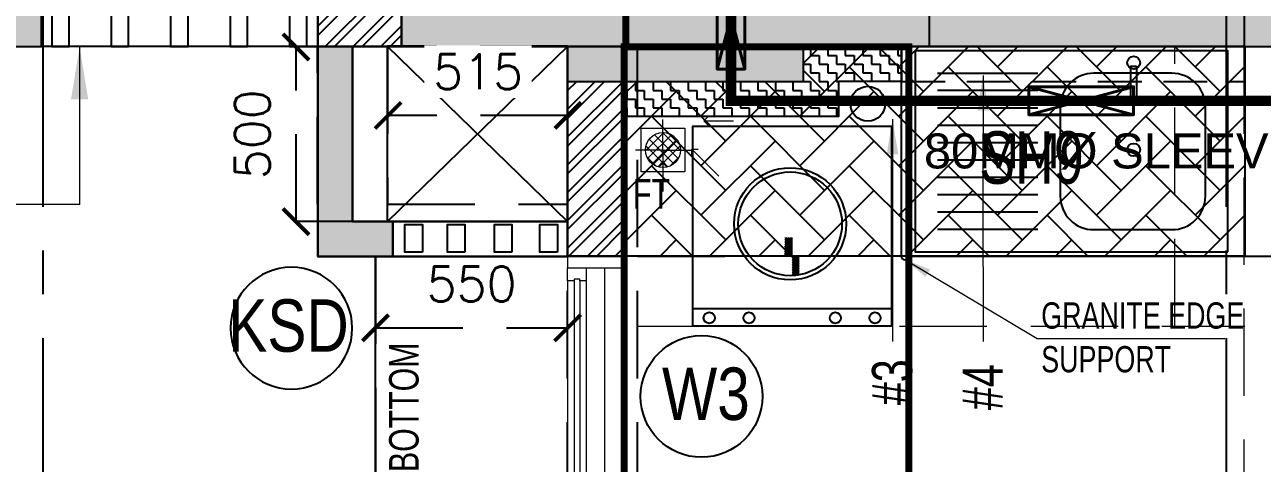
# Model space of a CAD drawing. Header units: millimetres. Extents: x 1135099 to 1230264, y -5736945 to -5695799.
# Drawn here: x 1199203 to 1202743, y -5709291 to -5708037 of the extents above; entities that cross this region are included whole.
import ezdxf
from ezdxf.enums import TextEntityAlignment as Align

# ---------------------------------------------------------------- set-up
doc = ezdxf.new("R2010")
doc.units = ezdxf.units.MM
doc.header["$LTSCALE"] = 1000
doc.header["$MEASUREMENT"] = 0
for name, pattern in [('2BHK-A - BACK$1$AUDIT_D_120904163729-0', [0]), ('2BHK-A - BACK$1$HIDDEN', [0.375, 0.25, -0.125]), ('AUDIT_D_120904163729-0', [0]), ('T8 - TYPICAL FLOOR CORE$0$HIDDEN', [0.375, 0.25, -0.125]), ('T8(T9 IS SIMILAR) - DIMENSION & TEXTING$0$( Hidden )', [0.375, 0.25, -0.125]), ('T8(T9 IS SIMILAR) - DIMENSION & TEXTING$0$1', [0]), ('T8(T9 IS SIMILAR) - DIMENSION & TEXTING$0$HIDDEN', [0.375, 0.25, -0.125]), ('T8(T9 IS SIMILAR) - DIMENSION & TEXTING$1$AUDIT_D_120904163729-0', [0]), ('T8(T9 IS SIMILAR)$0$$0$HIDDEN', [0.375, 0.25, -0.125]), ('T8(T9 IS SIMILAR)$0$HIDDEN', [0.375, 0.25, -0.125]), ('T8_REFUGE COLUMNS$0$CENTER2', [1.125, 0.75, -0.125, 0.125, -0.125])]:
    doc.linetypes.add(name, pattern=pattern)
doc.layers.get('0').update_dxf_attribs({"linetype": 'AUDIT_D_120904163729-0'})
for name, color, linetype in [('2BHK-A - BACK$0$$0$A-Elev Feature-Chajja', 13, 'Continuous'), ('2BHK-A - BACK$0$$0$CUT-OUT', 49, 'Continuous'), ('2BHK-A - BACK$0$a-KIT FIX', 251, 'Continuous'), ('2BHK-A - BACK$0$A-SERVICES CUTOUT', 8, 'Continuous'), ('2BHK-A - BACK$0$LEDGE WALL', 5, 'Continuous'), ('2BHK-A - BACK$1$A-DECK SUNK 125', 8, 'Continuous'), ('2BHK-A - BACK$1$A-HATCH -160', 251, '2BHK-A - BACK$1$AUDIT_D_120904163729-0'), ('2BHK-A - BACK$1$a-tile drop', 3, 'Continuous'), ('2BHK-A - BACK$1$APT PLANS-typ$0$TILEDROP', 3, 'Continuous'), ('2BHK-A - BACK$1$CUT-OUT', 49, 'Continuous'), ('T8 - TYPICAL FLOOR CORE$0$A-DIMENSIONS', 2, 'T8 - TYPICAL FLOOR CORE$0$HIDDEN'), ('T8 - TYPICAL FLOOR CORE$0$A-SLAB SUNK-AC LEDGES', 251, 'T8 - TYPICAL FLOOR CORE$0$HIDDEN'), ('T8(T9 IS SIMILAR) - DIMENSION & TEXTING$0$A-DIMENSIONS', 2, 'T8(T9 IS SIMILAR) - DIMENSION & TEXTING$0$HIDDEN'), ('T8(T9 IS SIMILAR) - DIMENSION & TEXTING$0$A-FIRE FIGHTING', 7, 'T8(T9 IS SIMILAR) - DIMENSION & TEXTING$1$AUDIT_D_120904163729-0'), ('T8(T9 IS SIMILAR) - DIMENSION & TEXTING$1$a-window-no', 125, 'Continuous'), ('T8(T9 IS SIMILAR)$0$S-BEAM', 20, 'T8(T9 IS SIMILAR)$0$$0$HIDDEN'), ('T8_REFUGE COLUMNS$0$A-CENTERLINE', 193, 'T8_REFUGE COLUMNS$0$CENTER2'), ('T8_REFUGE COLUMNS$0$A-SHEAR WALL THICKENING', 3, 'Continuous'), ('T8_REFUGE COLUMNS$1$A-RCC COLS', 3, 'Continuous'), ('T8_TYPICAL COLUMNS$0$A-RCC COLS', 3, 'Continuous'), ('T8_TYPICAL COLUMNS$0$A-SHEAR WALL THICKENING', 3, 'Continuous')]:
    doc.layers.add(name, color=color, linetype=linetype)
for name, color, linetype, lineweight in [('2BHK-A - BACK$0$$0$A-WALL- 160', 6, 'Continuous', 30), ('2BHK-A - BACK$1$$0$a-TOI-fixtures', 251, 'Continuous', 0), ('2BHK-A - BACK$1$a-TOI-fixtures', 251, 'Continuous', 0), ('2BHK-A - BACK$1$A-WALL- 160', 6, 'Continuous', 30), ('2BHK-A - BACK$1$Window', 4, 'Continuous', 20), ('T8(T9 IS SIMILAR) - DIMENSION & TEXTING$0$T8 - TYPICAL FLOOR CORE$0$$1$a-Text', 4, 'Continuous', 0), ('T8(T9 IS SIMILAR) - DIMENSION & TEXTING$0$T8 - TYPICAL FLOOR CORE$0$a-Text', 4, 'Continuous', 0), ('T8(T9 IS SIMILAR) - DIMENSION & TEXTING$0$U-IPD-WS-FIRE', 1, 'Continuous', 40), ('T8(T9 IS SIMILAR) - DIMENSION & TEXTING$0$U-IPD-WS-TEXT', 7, 'Continuous', 0), ('T8(T9 IS SIMILAR) - DIMENSION & TEXTING$1$R0-18-10-2014-T1-1st Podium Floor Plan$0$Text', 2, 'Continuous', 0), ('T8(T9 IS SIMILAR)$0$D&W', 8, 'Continuous', 25), ('T8(T9 IS SIMILAR)$0$SCPL BEAM', 191, 'T8(T9 IS SIMILAR)$0$$0$HIDDEN', 13)]:
    doc.layers.add(name, color=color, linetype=linetype, lineweight=lineweight)
doc.layers.add('A-RERA CARPET AREA', color=30, linetype='Continuous', plot=False)
for name, color, linetype, lineweight, true_color in [('T8(T9 IS SIMILAR) - DIMENSION & TEXTING$0$U-IPD-SP-SLEV-80', 7, 'T8(T9 IS SIMILAR) - DIMENSION & TEXTING$0$1', 40, 0x10d54b), ('T8_REFUGE COLUMNS$1$COL-HATCH', 7, 'Continuous', 25, 0xa3a3a3), ('T8_TYPICAL COLUMNS$0$$0$COL-HATCH', 7, 'Continuous', 25, 0xa3a3a3)]:
    doc.layers.add(name, color=color, linetype=linetype, lineweight=lineweight, true_color=true_color)
doc.styles.add('2BHK-A - BACK$1$Romans 1', font='romans.shx', dxfattribs={"height": 100})
doc.styles.add('T8 - TYPICAL FLOOR CORE$0$Romans 1', font='romans.shx', dxfattribs={"height": 100})
doc.styles.add('T8(T9 IS SIMILAR) - DIMENSION & TEXTING$0$arial', font='sanss___.ttf')
doc.styles.add('T8(T9 IS SIMILAR) - DIMENSION & TEXTING$0$Romans 1', font='romans.shx', dxfattribs={"height": 100})
doc.styles.add('T8(T9 IS SIMILAR) - DIMENSION & TEXTING$0$T8 - TYPICAL FLOOR CORE$0$$1$ARIAL ARROW', font='swisscl.ttf')
doc.styles.add('T8(T9 IS SIMILAR) - DIMENSION & TEXTING$0$T8 - TYPICAL FLOOR CORE$0$ARIAL ARROW', font='swisscl.ttf')
doc.styles.add('T8(T9 IS SIMILAR) - DIMENSION & TEXTING$1$ARIAL ARROW', font='swisscl.ttf')
doc.styles.add('T8(T9 IS SIMILAR) - DIMENSION & TEXTING$1$LODHA STANDERD', font='sanss___.ttf')
doc.styles.add('T8(T9 IS SIMILAR) - DIMENSION & TEXTING$1$Tahoma', font='tahoma.ttf')
doc.dimstyles.new('2BHK-A - BACK$1$ALPINE S', dxfattribs={"dimscale": 0, "dimtxt": 100, "dimasz": 75, "dimexe": 0, "dimexo": 0, "dimgap": 75, "dimtad": 1, "dimdec": 0, "dimzin": 0, "dimdsep": 46, "dimtxsty": '2BHK-A - BACK$1$Romans 1', "dimblk": '2BHK-A - BACK$1$_ArchTick', "dimcen": 0.09, "dimclrd": 256, "dimclre": 256, "dimclrt": 7, "dimadec": 0, "dimazin": 0, "dimtfac": 1, "dimtdec": 0, "dimtofl": 0, "dimtmove": 1, "dimatfit": 0, "dimldrblk": '2BHK-A - BACK$1$_Open90', "dimfxl": 1, "dimtolj": 1, "dimtzin": 0, "dimarcsym": 0})
doc.dimstyles.new('T8 - TYPICAL FLOOR CORE$0$ALPINE S', dxfattribs={"dimscale": 0, "dimtxt": 100, "dimasz": 75, "dimexe": 0, "dimexo": 0, "dimgap": 75, "dimtad": 1, "dimdec": 0, "dimzin": 0, "dimdsep": 46, "dimtxsty": 'T8 - TYPICAL FLOOR CORE$0$Romans 1', "dimblk": 'T8 - TYPICAL FLOOR CORE$0$_ArchTick', "dimcen": 0.09, "dimclrd": 256, "dimclre": 256, "dimclrt": 7, "dimadec": 0, "dimazin": 0, "dimtfac": 1, "dimtdec": 0, "dimtofl": 0, "dimtmove": 1, "dimatfit": 0, "dimldrblk": 'T8 - TYPICAL FLOOR CORE$0$_Open90', "dimfxl": 1, "dimtolj": 1, "dimtzin": 0, "dimarcsym": 0})
doc.dimstyles.new('T8(T9 IS SIMILAR) - DIMENSION & TEXTING$0$ALPINE S', dxfattribs={"dimscale": 0, "dimtxt": 100, "dimasz": 75, "dimexe": 0, "dimexo": 0, "dimgap": 75, "dimtad": 1, "dimdec": 0, "dimzin": 0, "dimdsep": 46, "dimtxsty": 'T8(T9 IS SIMILAR) - DIMENSION & TEXTING$0$Romans 1', "dimblk": 'T8(T9 IS SIMILAR) - DIMENSION & TEXTING$0$_ArchTick', "dimcen": 0.09, "dimclrd": 256, "dimclre": 256, "dimclrt": 7, "dimadec": 0, "dimazin": 0, "dimtfac": 1, "dimtdec": 0, "dimtofl": 0, "dimtmove": 1, "dimatfit": 0, "dimldrblk": 'T8(T9 IS SIMILAR) - DIMENSION & TEXTING$0$_Open90', "dimfxl": 1, "dimtolj": 1, "dimtzin": 0, "dimarcsym": 0})
doc.dimstyles.new('T8(T9 IS SIMILAR) - DIMENSION & TEXTING$1$SAMATA STD', dxfattribs={"dimtxt": 100, "dimasz": 50, "dimexe": 50, "dimexo": 50, "dimgap": 10, "dimtad": 0, "dimdec": 0, "dimrnd": 5, "dimzin": 0, "dimdsep": 46, "dimtxsty": 'T8(T9 IS SIMILAR) - DIMENSION & TEXTING$1$Tahoma', "dimblk": 'T8(T9 IS SIMILAR) - DIMENSION & TEXTING$1$_Origin2', "dimcen": -50, "dimdle": 50, "dimclrd": 7, "dimclre": 7, "dimclrt": 7, "dimadec": 0, "dimazin": 0, "dimtfac": 1, "dimtdec": 0, "dimtmove": 1, "dimatfit": 3, "dimfxl": 150, "dimtfill": 1, "dimtolj": 1, "dimtzin": 0, "dimlwd": -1, "dimlwe": -1, "dimarcsym": 0})

# ---------------------------------------------------------------- blocks, each defined once
blk = doc.blocks.new('T8(T9 IS SIMILAR) - DIMENSION & TEXTING$1$_Origin2')
at = {"color": 0, "linetype": 'ByBlock', "lineweight": -2}
blk.add_line((-0.5, 0), (-1, 0), dxfattribs=at)
for radius in [0.5, 0.25]:
    blk.add_circle((0, 0), radius, dxfattribs=at)
blk = doc.blocks.new('T8(T9 IS SIMILAR) - DIMENSION & TEXTING$1$WINDOW TAG')
at = {"layer": 'T8(T9 IS SIMILAR) - DIMENSION & TEXTING$1$a-window-no'}
blk.add_circle((0, 0), 174.1, dxfattribs=at)
at = {"layer": 'T8(T9 IS SIMILAR) - DIMENSION & TEXTING$1$a-window-no', "style": 'T8(T9 IS SIMILAR) - DIMENSION & TEXTING$1$LODHA STANDERD'}
blk.add_attdef('WINDOW', text='', height=150, dxfattribs=at).set_placement((11.3, 2.8), align=Align.MIDDLE_CENTER)
blk = doc.blocks.new('T8(T9 IS SIMILAR) - DIMENSION & TEXTING$0$A$C7A147FD6')
at = {"layer": 'T8(T9 IS SIMILAR) - DIMENSION & TEXTING$0$U-IPD-SP-SLEV-80', "elevation": -1.3}
for points in [[(-6189.3, 7509.9), (-6189.3, 7209.9), (-6269.3, 7209.9), (-6269.3, 7509.9), (-6189.3, 7509.9), (-6269.3, 7209.9), (-6189.3, 7209.9), (-6269.3, 7509.9)], [(-5077.7, 7079.2), (-5377.7, 7079.2), (-5377.7, 7159.2), (-5077.7, 7159.2), (-5077.7, 7079.2), (-5377.7, 7159.2), (-5377.7, 7079.2), (-5077.7, 7159.2)]]:
    blk.add_lwpolyline(points, dxfattribs=at)
at = {"layer": 'T8(T9 IS SIMILAR) - DIMENSION & TEXTING$0$U-IPD-WS-FIRE', "color": 220, "linetype": 'T8(T9 IS SIMILAR) - DIMENSION & TEXTING$0$( Hidden )', "ltscale": 2, "true_color": 0xf529da, "const_width": 30, "elevation": -1.3}
blk.add_lwpolyline([(-7776.2, 12094.8), (-8038.3, 12094.8), (-8038.3, 10255), (-6390.9, 10255), (-6229.3, 10255), (-6229.3, 8762.3), (-6229.3, 7119.2), (-2302, 7119.2), (-2302, 1112.5)], dxfattribs=at)
at = {"layer": 'T8(T9 IS SIMILAR) - DIMENSION & TEXTING$0$U-IPD-WS-TEXT', "insert": (-5677.4, 7025.7, 0.1), "char_height": 100, "attachment_point": 1, "rotation": 359.9999, "style": 'T8(T9 IS SIMILAR) - DIMENSION & TEXTING$0$arial'}
blk.add_mtext_dynamic_manual_height_columns('80MM%%C SLEEVE', width=1876.047, gutter_width=0.75, heights=[0], dxfattribs=at)
blk = doc.blocks.new('T8(T9 IS SIMILAR) - DIMENSION & TEXTING$0$_ArchTick')
at = {"color": 0, "linetype": 'ByBlock', "const_width": 0.15}
blk.add_lwpolyline([(-0.5, -0.5), (0.5, 0.5)], dxfattribs=at)
blk = doc.blocks.new('*D327')
at = {"layer": 'T8(T9 IS SIMILAR) - DIMENSION & TEXTING$0$A-DIMENSIONS', "linetype": 'T8(T9 IS SIMILAR) - DIMENSION & TEXTING$0$HIDDEN', "lineweight": -2, "transparency": 16777216}
blk.add_line((1200242, -5708297), (1200242, -5708296.7), dxfattribs=at)
at = {"layer": 'T8(T9 IS SIMILAR) - DIMENSION & TEXTING$0$A-DIMENSIONS', "lineweight": -2, "transparency": 16777216}
blk.add_line((1200756.7, -5708296.7), (1200242, -5708296.7), dxfattribs=at)
at = {"layer": 'T8(T9 IS SIMILAR) - DIMENSION & TEXTING$0$A-DIMENSIONS', "linetype": 'ByBlock', "lineweight": -2, "transparency": 16777216, "xscale": 75, "yscale": 75, "zscale": 75, "rotation": 180}
blk.add_blockref('T8(T9 IS SIMILAR) - DIMENSION & TEXTING$0$_ArchTick', (1200242, -5708296.7), dxfattribs=at)
at = {"layer": 'T8(T9 IS SIMILAR) - DIMENSION & TEXTING$0$A-DIMENSIONS', "linetype": 'ByBlock', "lineweight": -2, "transparency": 16777216, "xscale": 75, "yscale": 75, "zscale": 75}
blk.add_blockref('T8(T9 IS SIMILAR) - DIMENSION & TEXTING$0$_ArchTick', (1200756.7, -5708296.7), dxfattribs=at)
at = {"layer": 'T8(T9 IS SIMILAR) - DIMENSION & TEXTING$0$A-DIMENSIONS', "color": 7, "linetype": 'ByBlock', "transparency": 16777216, "insert": (1200499.4, -5708171.7), "char_height": 100, "attachment_point": 5, "style": 'T8(T9 IS SIMILAR) - DIMENSION & TEXTING$0$Romans 1', "bg_fill": 3, "box_fill_scale": 1.25, "bg_fill_color": 256, "bg_fill_true_color": 13158600, "bg_fill_transparency": 0}
blk.add_mtext('\\A1;515', dxfattribs=at)
blk = doc.blocks.new('T8(T9 IS SIMILAR) - DIMENSION & TEXTING$0$_Open90')
at = {"color": 0, "linetype": 'ByBlock', "lineweight": -2}
for p, q in [((-0.5, 0.5), (0, 0)), ((0, 0), (-1, 0)), ((0, 0), (-0.5, -0.5))]:
    blk.add_line(p, q, dxfattribs=at)
blk = doc.blocks.new('*D328')
at = {"layer": 'T8(T9 IS SIMILAR) - DIMENSION & TEXTING$0$A-DIMENSIONS', "linetype": 'T8(T9 IS SIMILAR) - DIMENSION & TEXTING$0$HIDDEN', "lineweight": -2, "transparency": 16777216}
for p, q in [((1200142, -5708100.9), (1199978.7, -5708100.9)), ((1200142, -5708600.5), (1199978.7, -5708600.5))]:
    blk.add_line(p, q, dxfattribs=at)
at = {"layer": 'T8(T9 IS SIMILAR) - DIMENSION & TEXTING$0$A-DIMENSIONS', "lineweight": -2, "transparency": 16777216}
blk.add_line((1199978.7, -5708600.5), (1199978.7, -5708100.9), dxfattribs=at)
at = {"layer": 'T8(T9 IS SIMILAR) - DIMENSION & TEXTING$0$A-DIMENSIONS', "linetype": 'ByBlock', "lineweight": -2, "transparency": 16777216, "xscale": 75, "yscale": 75, "zscale": 75}
for p, rotation in [((1199978.7, -5708100.9), 90), ((1199978.7, -5708600.5), 270)]:
    blk.add_blockref('T8(T9 IS SIMILAR) - DIMENSION & TEXTING$0$_ArchTick', p, dxfattribs=dict(at, rotation=rotation))
at = {"layer": 'T8(T9 IS SIMILAR) - DIMENSION & TEXTING$0$A-DIMENSIONS', "color": 7, "linetype": 'ByBlock', "transparency": 16777216, "insert": (1199853.7, -5708350.7), "char_height": 100, "attachment_point": 5, "rotation": 90, "style": 'T8(T9 IS SIMILAR) - DIMENSION & TEXTING$0$Romans 1', "bg_fill": 3, "box_fill_scale": 1.25, "bg_fill_color": 256, "bg_fill_true_color": 13158600, "bg_fill_transparency": 0}
blk.add_mtext('\\A1;500', dxfattribs=at)
blk = doc.blocks.new('T8_REFUGE COLUMNS$0$A$C277F3394')
at = {"layer": 'T8_REFUGE COLUMNS$0$A-SHEAR WALL THICKENING', "linetype": 'ByBlock', "true_color": 0xa3a3a3}
h = blk.add_hatch(color=253, dxfattribs=at)
h.dxf.hatch_style = 1
h.paths.add_polyline_path([(-4335.5, 11025.2), (-3660.5, 11025.2), (-3660.5, 11125.2), (-4335.5, 11125.2)])
at = {"layer": 'T8_REFUGE COLUMNS$0$A-SHEAR WALL THICKENING', "linetype": 'ByBlock'}
blk.add_lwpolyline([(-4335.5, 11025.2), (-3660.5, 11025.2), (-3660.5, 11125.2), (-4335.5, 11125.2)], close=True, dxfattribs=at)
blk = doc.blocks.new('T8_REFUGE COLUMNS$0$A$C46A13422')
at = {"layer": 'T8_REFUGE COLUMNS$0$A-SHEAR WALL THICKENING', "linetype": 'ByBlock'}
blk.add_blockref('T8_REFUGE COLUMNS$0$A$C277F3394', (-5609.8, -7500), dxfattribs=at)
blk = doc.blocks.new('T8_REFUGE COLUMNS')
at = {"layer": 'T8_REFUGE COLUMNS$1$COL-HATCH', "linetype": 'ByBlock'}
h = blk.add_hatch(color=256, dxfattribs=at)
h.dxf.hatch_style = 1
h.paths.add_polyline_path([(1202942.1, -5706299.9), (1202692.1, -5706299.9), (1202692.1, -5708099.9), (1202942.1, -5708099.9)])
h = blk.add_hatch(color=256, dxfattribs=at)
h.dxf.hatch_style = 1
h.paths.add_polyline_path([(1196642.1, -5708099.9), (1199252.1, -5708099.9), (1199252.1, -5707849.9), (1196642.1, -5707849.9)])
h = blk.add_hatch(color=256, dxfattribs=at)
h.dxf.hatch_style = 1
h.paths.add_polyline_path([(1200282, -5708099.9), (1201792, -5708099.9), (1201792, -5707849.9), (1200282, -5707849.9)])
at = {"layer": 'T8_REFUGE COLUMNS$0$A-CENTERLINE'}
for p, q in [((1199257.1, -5728808.5), (1199257.1, -5698299.6)), ((1202642.1, -5728808.5), (1202642.1, -5698573.6))]:
    blk.add_line(p, q, dxfattribs=at)
at = {"layer": 'T8_REFUGE COLUMNS$1$A-RCC COLS', "linetype": 'ByBlock'}
for points in [[(1202942.1, -5706299.9), (1202692.1, -5706299.9), (1202692.1, -5708099.9), (1202942.1, -5708099.9)], [(1196642.1, -5708099.9), (1199252.1, -5708099.9), (1199252.1, -5707849.9), (1196642.1, -5707849.9)], [(1200282, -5708099.9), (1201792, -5708099.9), (1201792, -5707849.9), (1200282, -5707849.9)]]:
    blk.add_lwpolyline(points, close=True, dxfattribs=at)
blk.add_blockref('T8_REFUGE COLUMNS$0$A$C46A13422', (1210702.1, -5711724.9), dxfattribs=at)
blk = doc.blocks.new('T8_TYPICAL COLUMNS$0$A$C277F3394')
at = {"layer": 'T8_TYPICAL COLUMNS$0$A-SHEAR WALL THICKENING', "linetype": 'ByBlock'}
h = blk.add_hatch(color=31, dxfattribs=at)
h.dxf.hatch_style = 1
h.paths.add_polyline_path([(-4335.5, 11025.2), (-3660.5, 11025.2), (-3660.5, 11125.2), (-4335.5, 11125.2)])
blk.add_lwpolyline([(-4335.5, 11025.2), (-3660.5, 11025.2), (-3660.5, 11125.2), (-4335.5, 11125.2)], close=True, dxfattribs=at)
blk = doc.blocks.new('T8_TYPICAL COLUMNS$0$A$C46A13422')
at = {"layer": 'T8_TYPICAL COLUMNS$0$A-SHEAR WALL THICKENING', "linetype": 'ByBlock'}
blk.add_blockref('T8_TYPICAL COLUMNS$0$A$C277F3394', (-5609.8, -7500), dxfattribs=at)
blk = doc.blocks.new('T8_TYPICAL COLUMNS')
at = {"layer": 'T8_TYPICAL COLUMNS$0$$0$COL-HATCH', "linetype": 'ByBlock'}
h = blk.add_hatch(color=256, dxfattribs=at)
h.dxf.hatch_style = 1
h.paths.add_polyline_path([(1200282.2, -5707850.3), (1202692.3, -5707850.3), (1202692.3, -5708100.3), (1200282.2, -5708100.3)])
h.paths.add_polyline_path([(1209852.3, -5708100.3), (1212262.3, -5708100.3), (1212262.3, -5707850.3), (1209852.3, -5707850.3)])
at = {"layer": 'T8_TYPICAL COLUMNS$0$A-RCC COLS', "linetype": 'ByBlock'}
blk.add_lwpolyline([(1200282.2, -5707850.3), (1202692.3, -5707850.3), (1202692.3, -5708100.3), (1200282.2, -5708100.3)], close=True, dxfattribs=at)
for name, p in [('T8_REFUGE COLUMNS', (0, 0)), ('T8_TYPICAL COLUMNS$0$A$C46A13422', (1210702.1, -5711724.9))]:
    blk.add_blockref(name, p, dxfattribs=at)
blk = doc.blocks.new('2BHK-A - BACK$0$1500')
at = {"layer": '2BHK-A - BACK$1$Window', "color": 1, "lineweight": 13}
for p, q in [((1150239, -5694418.8), (1149578.2, -5694418.8)), ((1150239, -5694472.2), (1149578.2, -5694472.2)), ((1149578.2, -5694525.5), (1150276.5, -5694525.5)), ((1150276.5, -5694578.8), (1148842.5, -5694578.8))]:
    blk.add_line(p, q, dxfattribs=at)
at = {"layer": '2BHK-A - BACK$1$Window', "color": 5, "lineweight": 13}
for p, q in [((1150239, -5694437.4), (1149578.2, -5694437.4)), ((1150239, -5694453.6), (1149578.2, -5694453.6))]:
    blk.add_line(p, q, dxfattribs=at)
at = {"layer": '2BHK-A - BACK$1$Window', "color": 4, "lineweight": 13}
for points in [[(1150239, -5694437.4), (1150239, -5694418.8), (1150276.5, -5694418.8), (1150276.5, -5694472.2), (1150239, -5694472.2), (1150239, -5694453.6), (1150243.5, -5694453.6), (1150243.5, -5694437.4)], [(1150309.5, -5694418.8), (1150276.5, -5694418.8), (1150276.5, -5694578.8), (1150309.5, -5694578.8)]]:
    blk.add_lwpolyline(points, close=True, dxfattribs=at)
blk = doc.blocks.new('2BHK-A - BACK$0$SINK1-flat-1')
at = {"color": 0, "linetype": 'ByBlock'}
for p, q in [((-275, -50), (-50, -50)), ((-275, -88.9), (-50, -88.9)), ((-275, -127.8), (-50, -127.8)), ((-275, -166.7), (-50, -166.7)), ((-275, -205.6), (-50, -205.6)), ((-275, -244.4), (-50, -244.4)), ((-275, -283.3), (-50, -283.3)), ((-275, -322.2), (-50, -322.2)), ((-275, -361.1), (-50, -361.1)), ((-50, -400), (-275, -400))]:
    blk.add_line(p, q, dxfattribs=at)
for points in [[(-700, 0), (-700, -450), (0, -450), (0, 0)], [(-495.9, -415.6), (-495.9, -336.1), (-483.1, -336.1), (-483.1, -415.6)]]:
    blk.add_lwpolyline(points, close=True, dxfattribs=at)
blk.add_lwpolyline([(-400, -50), (-575, -50, 0.414214), (-650, -125), (-650, -325, 0.414214), (-575, -400), (-400, -400, 0.414214), (-325, -325), (-325, -125, 0.414214)], format="xyb", close=True, dxfattribs=at)
for centre in [(-489.5, -228.6), (-489.5, -423.6)]:
    blk.add_circle(centre, 14.4, dxfattribs=at)
blk = doc.blocks.new('2BHK-A - BACK$0$WM-flat-1')
at = {"layer": '2BHK-A - BACK$0$a-KIT FIX'}
blk.add_line((-110.3, -114.8), (-680.7, -114.8), dxfattribs=at)
blk.add_lwpolyline([(-680.7, -64.8), (-680.7, -635.2), (-110.3, -635.2), (-110.3, -64.8)], close=True, dxfattribs=at)
for centre, radius in [((-632.6, -87.9), 15.9), ((-519, -87.9), 15.9), ((-272.1, -87.9), 15.9), ((-158.4, -87.9), 15.9), ((-389.9, -356.8), 160.3), ((-389.9, -356.8), 148.3)]:
    blk.add_circle(centre, radius, dxfattribs=at)
blk = doc.blocks.new('2BHK-A - BACK$1$$0$Type-A-First Floor Plan-bottom-up$0$FLOOR TRAP-flat-6')
h = blk.add_hatch()
h.set_pattern_fill('ACET-2D-_USER', color=0, scale=20, angle=45, style=0, double=1, pattern_type=0)
h.set_pattern_definition([(45, (-789896.981, 5385770.066), (-14.142135624, 14.142135624), []), (135, (-789896.981, 5385770.066), (-14.142135624, -14.142135624), [])])
edge = h.paths.add_edge_path()
edge.add_arc((150, 150), 50, 0, 360)
at = {"color": 0}
for q in [(150, 228.6), (67.6, 150), (237.4, 150), (150, 63.6)]:
    blk.add_line((150, 150), q, dxfattribs=at)
blk.add_lwpolyline([(87.5, 212.5), (212.5, 212.5), (212.5, 87.5), (87.5, 87.5)], close=True, dxfattribs=at)
blk.add_circle((150, 150), 50, dxfattribs=at)
blk = doc.blocks.new('2BHK-A - BACK$1$TILE DROP -x')
at = {"layer": '2BHK-A - BACK$1$APT PLANS-typ$0$TILEDROP'}
h = blk.add_hatch(dxfattribs=at)
h.set_pattern_fill('ACET-2D-ANSI31', color=8, scale=27, angle=90, style=0)
h.set_pattern_definition([(135, (583590.9237, -2384968.1492), (-2.3864853865, -2.3864853865), [])])
h.paths.add_polyline_path([(-58303, -19205.9), (-58303, -19151.2), (-58284.2, -19151.2), (-58284.2, -19205.9)])
edge = h.paths.add_edge_path()
edge.add_line((-58303, -19258.5), (-58323.9, -19258.5))
edge.add_line((-58303, -19205.9), (-58303, -19258.5))
edge.add_line((-58323.7, -19205.9), (-58303, -19205.9))
edge.add_line((-58323.7, -19258.5), (-58323.7, -19205.9))
at = {"layer": '2BHK-A - BACK$1$APT PLANS-typ$0$TILEDROP', "color": 1}
blk.add_line((-58252, -19205.9), (-58336, -19205.9), dxfattribs=at)
at = {"layer": '2BHK-A - BACK$1$APT PLANS-typ$0$TILEDROP', "color": 20, "const_width": 3}
for points in [[(-58284.2, -19205.9), (-58284.2, -19151.2)], [(-58303, -19258.5), (-58303, -19205.9)], [(-58303, -19205.9), (-58284.2, -19205.9)]]:
    blk.add_lwpolyline(points, dxfattribs=at)
blk = doc.blocks.new('2BHK-A - BACK$1$_ArchTick')
at = {"color": 0, "linetype": 'ByBlock', "const_width": 0.15}
blk.add_lwpolyline([(-0.5, -0.5), (0.5, 0.5)], dxfattribs=at)
blk = doc.blocks.new('2BHK-A - BACK$1$_Open90')
at = {"color": 0, "linetype": 'ByBlock', "lineweight": -2}
for p, q in [((0, 0), (-1, 0)), ((-0.5, 0.5), (0, 0)), ((0, 0), (-0.5, -0.5))]:
    blk.add_line(p, q, dxfattribs=at)
blk = doc.blocks.new('T8 - TYPICAL FLOOR CORE$0$_ArchTick')
at = {"color": 0, "linetype": 'ByBlock', "const_width": 0.15}
blk.add_lwpolyline([(-0.5, -0.5), (0.5, 0.5)], dxfattribs=at)
blk = doc.blocks.new('*D857')
at = {"layer": 'T8 - TYPICAL FLOOR CORE$0$A-DIMENSIONS', "linetype": 'T8 - TYPICAL FLOOR CORE$0$HIDDEN', "lineweight": -2, "transparency": 16777216}
for p, q in [((1200207.4, -5708940.3), (1200207.4, -5708904.3)), ((1200757.1, -5708940.3), (1200757.1, -5708904.3))]:
    blk.add_line(p, q, dxfattribs=at)
at = {"layer": 'T8 - TYPICAL FLOOR CORE$0$A-DIMENSIONS', "lineweight": -2, "transparency": 16777216}
blk.add_line((1200207.4, -5708904.3), (1200757.1, -5708904.3), dxfattribs=at)
at = {"layer": 'T8 - TYPICAL FLOOR CORE$0$A-DIMENSIONS', "linetype": 'ByBlock', "lineweight": -2, "transparency": 16777216, "xscale": 75, "yscale": 75, "zscale": 75, "rotation": 180}
blk.add_blockref('T8 - TYPICAL FLOOR CORE$0$_ArchTick', (1200207.4, -5708904.3), dxfattribs=at)
at = {"layer": 'T8 - TYPICAL FLOOR CORE$0$A-DIMENSIONS', "linetype": 'ByBlock', "lineweight": -2, "transparency": 16777216, "xscale": 75, "yscale": 75, "zscale": 75}
blk.add_blockref('T8 - TYPICAL FLOOR CORE$0$_ArchTick', (1200757.1, -5708904.3), dxfattribs=at)
at = {"layer": 'T8 - TYPICAL FLOOR CORE$0$A-DIMENSIONS', "color": 7, "linetype": 'ByBlock', "transparency": 16777216, "insert": (1200482.3, -5708779.3), "char_height": 100, "attachment_point": 5, "style": 'T8 - TYPICAL FLOOR CORE$0$Romans 1'}
blk.add_mtext('\\A1;550', dxfattribs=at)
blk = doc.blocks.new('T8 - TYPICAL FLOOR CORE$0$_Open90')
at = {"color": 0, "linetype": 'ByBlock', "lineweight": -2}
for p, q in [((-0.5, 0.5), (0, 0)), ((0, 0), (-1, 0)), ((0, 0), (-0.5, -0.5))]:
    blk.add_line(p, q, dxfattribs=at)
blk = doc.blocks.new('T8(T9 IS SIMILAR) - DIMENSION & TEXTING')
at = {"layer": 'T8(T9 IS SIMILAR) - DIMENSION & TEXTING$0$A-FIRE FIGHTING', "linetype": 'ByBlock'}
blk.add_blockref('T8(T9 IS SIMILAR) - DIMENSION & TEXTING$0$A$C7A147FD6', (1207452.3, -5715374), dxfattribs=at)
at = {"layer": 'T8(T9 IS SIMILAR) - DIMENSION & TEXTING$1$a-window-no'}
ref = blk.add_blockref('T8(T9 IS SIMILAR) - DIMENSION & TEXTING$1$WINDOW TAG', (1199965.5, -5708905.1), dxfattribs=dict(at, xscale=-1))
ref.add_attrib('WINDOW', 'KSD', dxfattribs={"height": 150, "style": 'T8(T9 IS SIMILAR) - DIMENSION & TEXTING$1$LODHA STANDERD', "width": 0.8}).set_placement((1199957.1, -5708897.6), align=Align.MIDDLE_CENTER)
ref = blk.add_blockref('T8(T9 IS SIMILAR) - DIMENSION & TEXTING$1$WINDOW TAG', (1201138.6, -5709100.2), dxfattribs=at)
ref.add_attrib('WINDOW', 'W3', dxfattribs={"height": 150, "style": 'T8(T9 IS SIMILAR) - DIMENSION & TEXTING$1$LODHA STANDERD', "width": 0.8}).set_placement((1201151.2, -5709092.7), align=Align.MIDDLE_CENTER)
at = {"layer": 'T8(T9 IS SIMILAR) - DIMENSION & TEXTING$0$T8 - TYPICAL FLOOR CORE$0$$1$a-Text', "style": 'T8(T9 IS SIMILAR) - DIMENSION & TEXTING$0$T8 - TYPICAL FLOOR CORE$0$$1$ARIAL ARROW'}
blk.add_text('SERV. SLAB @BEAM BOTTOM', height=84.375, rotation=90, dxfattribs=at).set_placement((1200329.3, -5710202.1, 0))
at = {"layer": 'T8(T9 IS SIMILAR) - DIMENSION & TEXTING$0$T8 - TYPICAL FLOOR CORE$0$a-Text', "linetype": 'ByBlock', "insert": (1202232.1, -5708494.3, 0), "char_height": 150, "width": 3499.366, "attachment_point": 9, "style": 'T8(T9 IS SIMILAR) - DIMENSION & TEXTING$0$T8 - TYPICAL FLOOR CORE$0$ARIAL ARROW'}
blk.add_mtext('SH9', dxfattribs=at)
at = {"layer": 'T8(T9 IS SIMILAR) - DIMENSION & TEXTING$1$R0-18-10-2014-T1-1st Podium Floor Plan$0$Text', "linetype": 'ByBlock', "style": 'T8(T9 IS SIMILAR) - DIMENSION & TEXTING$1$ARIAL ARROW'}
blk.add_text('FT', height=85, dxfattribs=at).set_placement((1200942.5, -5708563.2))
at = {"layer": 'T8(T9 IS SIMILAR) - DIMENSION & TEXTING$1$R0-18-10-2014-T1-1st Podium Floor Plan$0$Text', "insert": (1202110.5, -5709032.5, 0.6), "char_height": 75, "width": 587.053, "attachment_point": 7, "style": 'T8(T9 IS SIMILAR) - DIMENSION & TEXTING$1$ARIAL ARROW'}
blk.add_mtext('GRANITE EDGE SUPPORT', dxfattribs=at)
at = {"layer": 'T8(T9 IS SIMILAR) - DIMENSION & TEXTING$1$R0-18-10-2014-T1-1st Podium Floor Plan$0$Text', "char_height": 114.75, "attachment_point": 1, "rotation": 90, "style": 'T8(T9 IS SIMILAR) - DIMENSION & TEXTING$1$ARIAL ARROW'}
for s, insert, width in [('#3', (1201626.4, -5709125, 0), 318.946), ('#4', (1201885.4, -5709139.2, 0), 333.204)]:
    blk.add_mtext(s, dxfattribs=dict(at, insert=insert, width=width))
at = {"layer": 'T8(T9 IS SIMILAR) - DIMENSION & TEXTING$1$R0-18-10-2014-T1-1st Podium Floor Plan$0$Text'}
for points, override in [([(1199359.6, -5708101), (1199359.6, -5708551.6), (1198525.8, -5708551.6)], {"dimscale": 1, "dimasz": 150, "dimclrd": 2, "dimfxlon": 1, "dimarcsym": 1}), ([(1201944.1, -5708182.8, 0), (1201943.9, -5708514.8, 0), (1201944, -5708943.2, 0)], {"dimscale": 1, "dimasz": 100, "dimclrd": 2, "dimfxlon": 1, "dimarcsym": 1}), ([(1201685, -5708307.6, 0), (1201684.9, -5708526.3, 0), (1201685, -5708943.2, 0)], {"dimscale": 1, "dimasz": 100, "dimclrd": 2, "dimfxlon": 1, "dimarcsym": 1}), ([(1201721.8, -5708709.5, 0), (1202098.8, -5708935.1, 0), (1202635.8, -5708935.1, 0)], {"dimscale": 1, "dimasz": 75, "dimclrd": 2, "dimfxlon": 1, "dimarcsym": 1})]:
    blk.add_leader(points, dimstyle='T8(T9 IS SIMILAR) - DIMENSION & TEXTING$1$SAMATA STD', override=override, dxfattribs=at)
at = {"layer": 'T8(T9 IS SIMILAR) - DIMENSION & TEXTING$0$A-DIMENSIONS', "linetype": 'ByBlock'}
dim = blk.add_linear_dim(base=(1199978.7, -5708100.9), p1=(1200142, -5708600.5), p2=(1200142, -5708100.9), angle=90, dimstyle='T8(T9 IS SIMILAR) - DIMENSION & TEXTING$0$ALPINE S', override={"dimscale": 1, "dimfxl": 5, "dimtfill": 1, "dimarcsym": 1}, dxfattribs=at)
dim.commit()
dim.dimension.update_dxf_attribs({"geometry": '*D328', "text_midpoint": (1199853.7, -5708350.7)})
dim = blk.add_linear_dim(base=(1200242, -5708296.7), p1=(1200756.7, -5708296.7), p2=(1200242, -5708297), dimstyle='T8(T9 IS SIMILAR) - DIMENSION & TEXTING$0$ALPINE S', override={"dimscale": 1, "dimfxl": 5, "dimtfill": 1, "dimarcsym": 1}, dxfattribs=at)
dim.commit()
dim.dimension.update_dxf_attribs({"geometry": '*D327', "text_midpoint": (1200499.4, -5708171.7)})
blk = doc.blocks.new('2BHK-A - BACK$1$A$C1DA736AB')
at = {"color": 0, "linetype": 'ByBlock'}
for points in [[(117, 0.4, 0), (202.3, 0.4, 0)], [(81.7, -82.8, 0), (158.2, -159.9, 0)], [(0.4, -117, 0), (0.4, -202.3, 0)]]:
    blk.add_leader(points, dimstyle='2BHK-A - BACK$1$ALPINE S', override={"dimscale": 1, "dimasz": 25, "dimtad": 0, "dimfxl": 5, "dimtfill": 1, "dimarcsym": 1}, dxfattribs=at)
blk = doc.blocks.new('2BHK-A - BACK')
at = {"layer": '2BHK-A - BACK$0$LEDGE WALL'}
h = blk.add_hatch(dxfattribs=at)
h.set_pattern_fill('ZIGZAG', color=8, scale=200, angle=270)
h.set_pattern_definition([(270, (7e-09, 0), (25, -25), [25, -25]), (9e-15, (7e-09, -25), (25, 25), [25, -25])])
h.paths.add_polyline_path([(1201711.8, -5708099.9), (1201711.8, -5708199.9), (1201531.7, -5708199.8), (1201531.7, -5708299.6), (1200917.1, -5708299.7), (1200917.1, -5708199.7), (1201431.7, -5708199.6), (1201431.7, -5708099.6)])
at = {"layer": '2BHK-A - BACK$1$A-DECK SUNK 125'}
h = blk.add_hatch(dxfattribs=at)
h.set_pattern_fill('AR-HBONE', color=256, scale=25)
h.set_pattern_definition([(45, (54492.62, 14881.46), (1e-14, 141.4213562), [300, -100]), (135, (54563.33, 14952.17), (1e-14, 141.4213562), [300, -100])])
h.paths.add_polyline_path([(1202694.7, -5708699.5), (1200917.1, -5708699.5), (1200917.1, -5708199.6), (1201431.7, -5708199.6), (1201431.7, -5708099.6), (1202694.7, -5708099.9)])
at = {"layer": '2BHK-A - BACK$1$A-HATCH -160', "linetype": 'ByBlock'}
h = blk.add_hatch(dxfattribs=at)
h.set_pattern_fill('ZIGZAG', color=256, scale=250)
h.set_pattern_definition([(9e-15, (-0.22, 0.45), (31.25, 31.25), [31.25, -31.25]), (90, (31.03, 0.45), (-31.25, 31.25), [31.25, -31.25])])
h.paths.add_polyline_path([(1196642.1, -5706299.9), (1198342.2, -5706299.9), (1198342.2, -5706399.9), (1196642.1, -5706399.9)])
h.paths.add_polyline_path([(1199382.6, -5705299.9), (1199382.6, -5705199.9), (1201592.2, -5705199.9), (1201592.2, -5705299.9), (1200442.1, -5705299.9), (1200442.1, -5705399.9), (1200342.1, -5705399.9), (1200342.1, -5705299.9)])
h.paths.add_polyline_path([(1200442.1, -5706399.9), (1201341.8, -5706399.9), (1201341.8, -5706299.9), (1200442.1, -5706299.9)])
h.paths.add_polyline_path([(1202091.8, -5706299.9), (1202691.8, -5706299.9), (1202691.8, -5706399.9), (1202091.8, -5706399.9)])
h.paths.add_polyline_path([(1204892.1, -5708749.5), (1204992.1, -5708749.5), (1204992.1, -5707999.9), (1204892.1, -5707999.9)])
h.paths.add_polyline_path([(1204892.1, -5709649.5), (1204992.1, -5709649.5), (1204992.1, -5710549.5), (1204892.1, -5710549.5)])
h.paths.add_polyline_path([(1200142, -5708600.5), (1200257, -5708600.5), (1200257.1, -5708700.5), (1200042, -5708700.5), (1200042, -5708099.9), (1200142, -5708099.9)])
h.paths.add_polyline_path([(1202792.1, -5701189.9), (1203427.1, -5701189.9), (1203427.1, -5701089.9), (1202792.1, -5701089.9)])
h = blk.add_hatch(dxfattribs=at)
h.set_pattern_fill('ANSI32', color=256, scale=150)
h.set_pattern_definition([(45, (-0.03, -2.55), (-39.77475644, 39.77475644), []), (45, (26.484, -2.55), (-39.77475644, 39.77475644), [])])
h.paths.add_polyline_path([(1200282, -5708099.9), (1200042, -5708099.6), (1200042, -5707939.6), (1200282, -5707939.6)])
h.paths.add_polyline_path([(1199092.1, -5706602.4), (1199092.1, -5706302.4), (1200442, -5706302.4), (1200442, -5706602.4), (1200282, -5706602.4), (1200282, -5706462.4), (1199252.1, -5706462.4), (1199252.1, -5706602.4)])
h = blk.add_hatch(dxfattribs=at)
h.set_pattern_fill('ANSI32', color=256, scale=150)
h.paths.add_polyline_path([(1200917.1, -5708699.5), (1200757.1, -5708699.5), (1200757.1, -5708199.6), (1200917.1, -5708199.6)])
at = {"layer": '2BHK-A - BACK$0$$0$A-Elev Feature-Chajja', "color": 4, "elevation": -0.7}
for points in [[(1199281.2, -5708099.8), (1199331.2, -5708099.8), (1199331.2, -5707940), (1199281.2, -5707940)], [(1199451.2, -5708099.8), (1199501.2, -5708099.8), (1199501.2, -5707940), (1199451.2, -5707940)], [(1199621.2, -5708099.8), (1199671.2, -5708099.8), (1199671.2, -5707940), (1199621.2, -5707940)], [(1199791.2, -5708099.8), (1199841.2, -5708099.8), (1199841.2, -5707940), (1199791.2, -5707940)], [(1199961.2, -5708099.8), (1200011.2, -5708099.8), (1200011.2, -5707940), (1199961.2, -5707940)]]:
    blk.add_lwpolyline(points, close=True, dxfattribs=at)
at = {"layer": '2BHK-A - BACK$0$$0$A-Elev Feature-Chajja', "color": 4}
for points in [[(1200341.5, -5708687.9), (1200291.5, -5708687.9), (1200291.5, -5708609.1), (1200341.5, -5708609.1)], [(1200463, -5708687.9), (1200413, -5708687.9), (1200413, -5708609.1), (1200463, -5708609.1)], [(1200597.5, -5708687.9), (1200547.5, -5708687.9), (1200547.5, -5708609.1), (1200597.5, -5708609.1)], [(1200728, -5708687.9), (1200678, -5708687.9), (1200678, -5708609.1), (1200728, -5708609.1)]]:
    blk.add_lwpolyline(points, close=True, dxfattribs=at)
at = {"layer": '2BHK-A - BACK$0$$0$A-WALL- 160', "linetype": 'ByBlock'}
for p, q in [((1200042, -5708700.5), (1200042, -5708097)), ((1200142, -5708600.5), (1200142, -5708099.9))]:
    blk.add_line(p, q, dxfattribs=at)
blk.add_lwpolyline([(1200282, -5708099.9), (1200042, -5708099.9), (1200042, -5707939.9), (1200282, -5707939.6)], close=True, dxfattribs=at)
at = {"layer": '2BHK-A - BACK$0$$0$CUT-OUT'}
for p, q in [((1200242, -5708600.5), (1200756.7, -5708099.6)), ((1200757.1, -5708600.5), (1200242, -5708099.9)), ((1200242, -5708600.5), (1200242, -5708099.9))]:
    blk.add_line(p, q, dxfattribs=at)
at = {"layer": '2BHK-A - BACK$0$a-KIT FIX', "color": 1}
for p, q in [((1201711.8, -5708699.5), (1201711.8, -5708099.9)), ((1201731.8, -5708699.5), (1201731.8, -5708099.9)), ((1201731.8, -5708699.5), (1204892.1, -5708699.5))]:
    blk.add_line(p, q, dxfattribs=at)
blk.add_arc((1201721.8, -5708699.5), 10, 180, 0, dxfattribs=at)
at = {"layer": '2BHK-A - BACK$0$A-SERVICES CUTOUT', "ltscale": 5}
blk.add_lwpolyline([(1202694.7, -5708699.5), (1200917.1, -5708699.5), (1200917.1, -5708199.6), (1201431.7, -5708199.6), (1201431.7, -5708099.6), (1202694.7, -5708099.9)], close=True, dxfattribs=at)
at = {"layer": '2BHK-A - BACK$0$LEDGE WALL'}
blk.add_lwpolyline([(1201711.8, -5708099.9), (1201711.8, -5708199.9), (1201531.7, -5708199.8), (1201531.7, -5708199.8), (1201531.7, -5708299.6), (1200917.1, -5708299.7), (1200917.1, -5708199.7), (1201431.7, -5708199.6), (1201431.7, -5708099.6)], close=True, dxfattribs=at)
at = {"layer": '2BHK-A - BACK$0$LEDGE WALL', "linetype": '2BHK-A - BACK$1$HIDDEN', "ltscale": 0.5}
blk.add_lwpolyline([(1201711.8, -5708199.9), (1202694.7, -5708199.9), (1202694.7, -5708099.9)], dxfattribs=at)
at = {"layer": '2BHK-A - BACK$0$LEDGE WALL'}
blk.add_circle((1201615.8, -5708263.7), 50, dxfattribs=at)
at = {"layer": '2BHK-A - BACK$1$A-WALL- 160', "linetype": 'ByBlock'}
for p, q in [((1200757.1, -5708699.5), (1200757.1, -5708199.6)), ((1200917.1, -5708699.5), (1200917.1, -5708199.6)), ((1200142, -5708600.5), (1200257, -5708600.5)), ((1200257, -5708700.5), (1200257, -5708600.5)), ((1200757, -5708600.5), (1200257, -5708600.5)), ((1200042, -5708700.5), (1200257, -5708700.5)), ((1200757, -5708700.5), (1200257, -5708700.5)), ((1200757.1, -5708699.5), (1200917.1, -5708699.5))]:
    blk.add_line(p, q, dxfattribs=at)
at = {"layer": '2BHK-A - BACK$1$CUT-OUT'}
blk.add_lwpolyline([(1200042, -5708099.9), (1199252.1, -5708099.9), (1199252.1, -5707940), (1200042, -5707940)], close=True, dxfattribs=at)
at = {"layer": '2BHK-A - BACK$0$a-KIT FIX', "extrusion": (0, 0, -1), "xscale": -1.277777777785371, "yscale": 1.277777777785371, "zscale": -1.277777777785371, "rotation": 180}
blk.add_blockref('2BHK-A - BACK$0$SINK1-flat-1', (-1201751, -5708687.5), dxfattribs=at)
at = {"layer": '2BHK-A - BACK$0$a-KIT FIX', "extrusion": (0, 0, -1), "xscale": -1, "zscale": -1, "rotation": 180}
blk.add_blockref('2BHK-A - BACK$0$WM-flat-1', (-1201003.7, -5708963.7, 0), dxfattribs=at)
at = {"layer": '2BHK-A - BACK$1$$0$a-TOI-fixtures', "extrusion": (0, 0, -1), "xscale": -1, "zscale": -1, "rotation": 270}
blk.add_blockref('2BHK-A - BACK$1$$0$Type-A-First Floor Plan-bottom-up$0$FLOOR TRAP-flat-6', (-1201179.6, -5708546.1), dxfattribs=at)
at = {"layer": '2BHK-A - BACK$1$a-tile drop', "xscale": -1, "rotation": 180.0003204097974}
blk.add_blockref('2BHK-A - BACK$1$TILE DROP -x', (1259702.4, -5727905.1), dxfattribs=at)
at = {"layer": '2BHK-A - BACK$1$a-TOI-fixtures', "xscale": -1, "rotation": 90}
blk.add_blockref('2BHK-A - BACK$1$A$C1DA736AB', (1201029.6, -5708312.1), dxfattribs=at)
at = {"layer": '2BHK-A - BACK$1$A-WALL- 160', "linetype": 'ByBlock', "rotation": 90}
blk.add_blockref('2BHK-A - BACK$0$1500', (-4493661.7, -6859009), dxfattribs=at)
blk = doc.blocks.new('T8 - TYPICAL FLOOR CORE')
at = {"layer": 'T8 - TYPICAL FLOOR CORE$0$A-SLAB SUNK-AC LEDGES', "linetype": 'ByBlock'}
blk.add_line((1200207.4, -5710549.9), (1200207.4, -5708700.5), dxfattribs=at)
at = {"layer": 'T8 - TYPICAL FLOOR CORE$0$A-DIMENSIONS', "linetype": 'ByBlock'}
dim = blk.add_linear_dim(base=(1200757.1, -5708904.3), p1=(1200207.4, -5708940.3), p2=(1200757.1, -5708940.3), dimstyle='T8 - TYPICAL FLOOR CORE$0$ALPINE S', override={"dimscale": 1, "dimfxl": 5, "dimarcsym": 1}, dxfattribs=at)
dim.commit()
dim.dimension.update_dxf_attribs({"geometry": '*D857', "text_midpoint": (1200482.3, -5708779.3)})
blk = doc.blocks.new('T8(T9 IS SIMILAR)')
at = {"layer": 'T8(T9 IS SIMILAR)$0$S-BEAM'}
for p, q in [((1199251.7, -5708099.2), (1200281.5, -5708099.2)), ((1200041.4, -5708550.5), (1200041.4, -5708099.1, -0.2)), ((1200241.4, -5708550.5), (1200241.4, -5708099.1, -0.2))]:
    blk.add_line(p, q, dxfattribs=at)
at = {"layer": 'T8(T9 IS SIMILAR)$0$S-BEAM', "elevation": -0.2}
blk.add_lwpolyline([(1200241.4, -5708550.5), (1200756.9, -5708550.5), (1200756.9, -5708099.1), (1200241.4, -5708099.1)], close=True, dxfattribs=at)
at = {"layer": 'T8(T9 IS SIMILAR)$0$D&W', "linetype": 'ByBlock'}
blk.add_blockref('2BHK-A - BACK', (0, 0), dxfattribs=at)
blk.add_blockref('T8 - TYPICAL FLOOR CORE', (0, 0), dxfattribs=at)
at = {"layer": 'T8(T9 IS SIMILAR)$0$S-BEAM'}
for p, q in [((1200756.8, -5710548.8, 0), (1200756.7, -5708098.7, -0.7)), ((1200956.8, -5710548.8, 0), (1200956.7, -5708098.7, -0.7)), ((1200041.4, -5708700.5), (1200757.1, -5708700.5)), ((1200207.4, -5708700.5), (1200208, -5710548.8, 0))]:
    blk.add_line(p, q, dxfattribs=at)
at = {"layer": 'T8(T9 IS SIMILAR)$0$S-BEAM', "linetype": 'T8(T9 IS SIMILAR)$0$HIDDEN'}
blk.add_line((1200956.7, -5708699.4, -0.3), (1201316.8, -5708699.4, -0.3), dxfattribs=at)
at = {"layer": 'T8(T9 IS SIMILAR)$0$SCPL BEAM', "linetype": 'T8(T9 IS SIMILAR)$0$HIDDEN'}
for p, q in [((1202494.4, -5708899.4, 0.3), (1202494.3, -5708099.4, 0.1)), ((1202691.2, -5708099.1), (1202691.1, -5710549.1)), ((1200756.7, -5708699.4, -0.5), (1202694.3, -5708699.3, 0.3)), ((1200956.7, -5708899.4, -0.3), (1202694.4, -5708899.3, 0.4))]:
    blk.add_line(p, q, dxfattribs=at)
at = {"layer": 'T8(T9 IS SIMILAR)$0$D&W', "linetype": 'ByBlock'}
blk.add_blockref('T8_TYPICAL COLUMNS', (0, 0), dxfattribs=at)

msp = doc.modelspace()

# ---------------------------------------------------------------- linework, layer by layer
at = {"layer": 'A-RERA CARPET AREA', "const_width": 20, "elevation": 0.3}
for points in [[(1206196.8, -5710750.6), (1205096.7, -5710750.6), (1205096.7, -5710550.6), (1201732, -5710550.5), (1201732, -5708100.3), (1200922.1, -5708100.3), (1200922.1, -5707850.6), (1200446.6, -5707850.6), (1200446.6, -5706301.1), (1199096.8, -5706301.1), (1199096.8, -5707851.4), (1196646.6, -5707851.5), (1196646.6, -5706301), (1195746.3, -5706300.9), (1195746.3, -5702350.9), (1199382.6, -5702350.9), (1199382.6, -5701252), (1202496.7, -5701252), (1202496.7, -5702326), (1203271.5, -5702326), (1203271.6, -5702166), (1205896.7, -5702166), (1205896.7, -5702166), (1206196.8, -5702166)], [(1201732, -5708100.3), (1200917.3, -5708100.3), (1200917.3, -5710549.9), (1201732, -5710549.9)]]:
    msp.add_lwpolyline(points, close=True, dxfattribs=at)

# ---------------------------------------------------------------- next in the draw order: block references
at = {"linetype": 'ByBlock'}
msp.add_blockref('T8(T9 IS SIMILAR)', (-1.4, 0.2, -0.6), dxfattribs=at)

# ---------------------------------------------------------------- next in the draw order: block references
msp.add_blockref('T8(T9 IS SIMILAR) - DIMENSION & TEXTING', (0, 0), dxfattribs=at)

doc.saveas('drawing.dxf')
